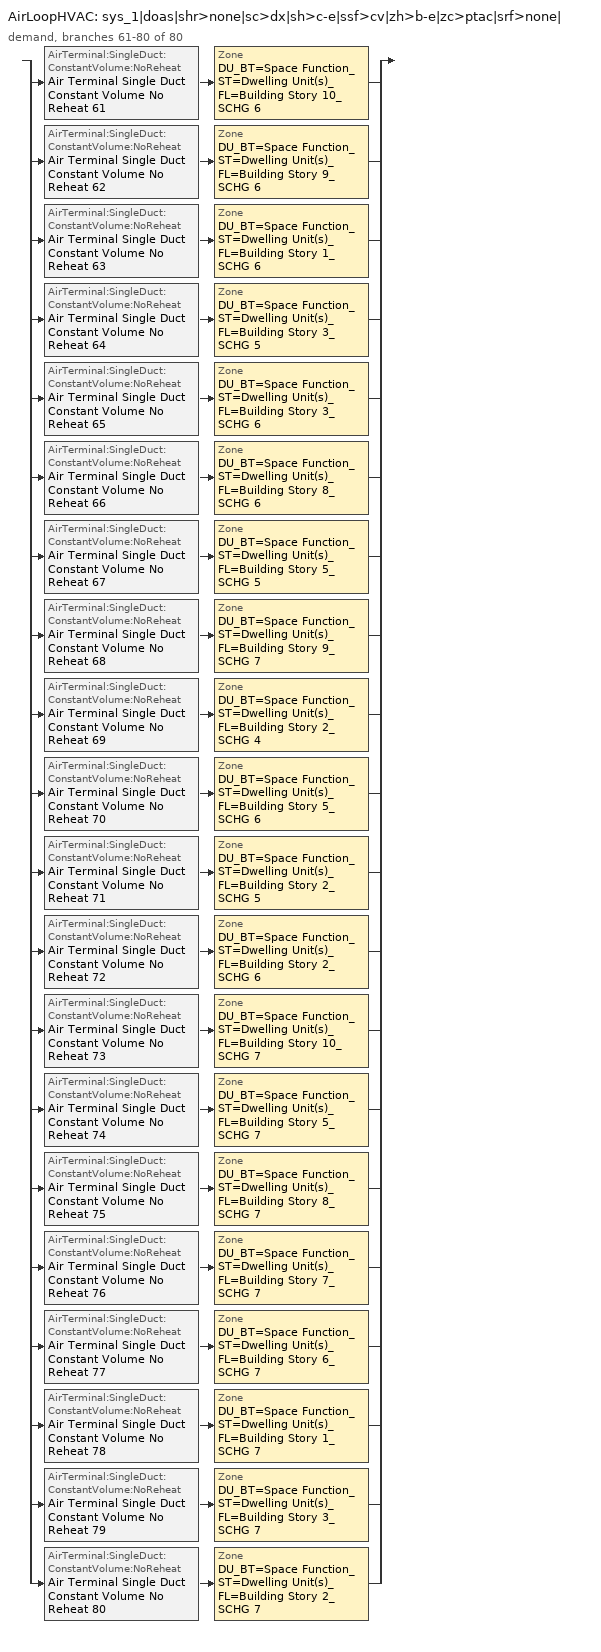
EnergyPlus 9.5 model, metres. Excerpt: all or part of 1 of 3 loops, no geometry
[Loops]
AirLoopHVAC 'sys_1|doas|shr>none|sc>dx|sh>c-e|ssf>cv|zh>b-e|zc>ptac|srf>none|'
 demand, branches 61-80 of 80: split
  | AirTerminal:SingleDuct:ConstantVolume:NoReheat 'Air Terminal Single Duct Constant Volume No Reheat 61' > Zone 'DU_BT=Space Function_ST=Dwelling Unit(s)_FL=Building Story 10_SCHG 6'
  | AirTerminal:SingleDuct:ConstantVolume:NoReheat 'Air Terminal Single Duct Constant Volume No Reheat 62' > Zone 'DU_BT=Space Function_ST=Dwelling Unit(s)_FL=Building Story 9_SCHG 6'
  | AirTerminal:SingleDuct:ConstantVolume:NoReheat 'Air Terminal Single Duct Constant Volume No Reheat 63' > Zone 'DU_BT=Space Function_ST=Dwelling Unit(s)_FL=Building Story 1_SCHG 6'
  | AirTerminal:SingleDuct:ConstantVolume:NoReheat 'Air Terminal Single Duct Constant Volume No Reheat 64' > Zone 'DU_BT=Space Function_ST=Dwelling Unit(s)_FL=Building Story 3_SCHG 5'
  | AirTerminal:SingleDuct:ConstantVolume:NoReheat 'Air Terminal Single Duct Constant Volume No Reheat 65' > Zone 'DU_BT=Space Function_ST=Dwelling Unit(s)_FL=Building Story 3_SCHG 6'
  | AirTerminal:SingleDuct:ConstantVolume:NoReheat 'Air Terminal Single Duct Constant Volume No Reheat 66' > Zone 'DU_BT=Space Function_ST=Dwelling Unit(s)_FL=Building Story 8_SCHG 6'
  | AirTerminal:SingleDuct:ConstantVolume:NoReheat 'Air Terminal Single Duct Constant Volume No Reheat 67' > Zone 'DU_BT=Space Function_ST=Dwelling Unit(s)_FL=Building Story 5_SCHG 5'
  | AirTerminal:SingleDuct:ConstantVolume:NoReheat 'Air Terminal Single Duct Constant Volume No Reheat 68' > Zone 'DU_BT=Space Function_ST=Dwelling Unit(s)_FL=Building Story 9_SCHG 7'
  | AirTerminal:SingleDuct:ConstantVolume:NoReheat 'Air Terminal Single Duct Constant Volume No Reheat 69' > Zone 'DU_BT=Space Function_ST=Dwelling Unit(s)_FL=Building Story 2_SCHG 4'
  | AirTerminal:SingleDuct:ConstantVolume:NoReheat 'Air Terminal Single Duct Constant Volume No Reheat 70' > Zone 'DU_BT=Space Function_ST=Dwelling Unit(s)_FL=Building Story 5_SCHG 6'
  | AirTerminal:SingleDuct:ConstantVolume:NoReheat 'Air Terminal Single Duct Constant Volume No Reheat 71' > Zone 'DU_BT=Space Function_ST=Dwelling Unit(s)_FL=Building Story 2_SCHG 5'
  | AirTerminal:SingleDuct:ConstantVolume:NoReheat 'Air Terminal Single Duct Constant Volume No Reheat 72' > Zone 'DU_BT=Space Function_ST=Dwelling Unit(s)_FL=Building Story 2_SCHG 6'
  | AirTerminal:SingleDuct:ConstantVolume:NoReheat 'Air Terminal Single Duct Constant Volume No Reheat 73' > Zone 'DU_BT=Space Function_ST=Dwelling Unit(s)_FL=Building Story 10_SCHG 7'
  | AirTerminal:SingleDuct:ConstantVolume:NoReheat 'Air Terminal Single Duct Constant Volume No Reheat 74' > Zone 'DU_BT=Space Function_ST=Dwelling Unit(s)_FL=Building Story 5_SCHG 7'
  | AirTerminal:SingleDuct:ConstantVolume:NoReheat 'Air Terminal Single Duct Constant Volume No Reheat 75' > Zone 'DU_BT=Space Function_ST=Dwelling Unit(s)_FL=Building Story 8_SCHG 7'
  | AirTerminal:SingleDuct:ConstantVolume:NoReheat 'Air Terminal Single Duct Constant Volume No Reheat 76' > Zone 'DU_BT=Space Function_ST=Dwelling Unit(s)_FL=Building Story 7_SCHG 7'
  | AirTerminal:SingleDuct:ConstantVolume:NoReheat 'Air Terminal Single Duct Constant Volume No Reheat 77' > Zone 'DU_BT=Space Function_ST=Dwelling Unit(s)_FL=Building Story 6_SCHG 7'
  | AirTerminal:SingleDuct:ConstantVolume:NoReheat 'Air Terminal Single Duct Constant Volume No Reheat 78' > Zone 'DU_BT=Space Function_ST=Dwelling Unit(s)_FL=Building Story 1_SCHG 7'
  | AirTerminal:SingleDuct:ConstantVolume:NoReheat 'Air Terminal Single Duct Constant Volume No Reheat 79' > Zone 'DU_BT=Space Function_ST=Dwelling Unit(s)_FL=Building Story 3_SCHG 7'
  | AirTerminal:SingleDuct:ConstantVolume:NoReheat 'Air Terminal Single Duct Constant Volume No Reheat 80' > Zone 'DU_BT=Space Function_ST=Dwelling Unit(s)_FL=Building Story 2_SCHG 7'
[ZoneControl:Thermostat] Temperature Difference Between Cutout And Setpoint {deltaC}=0
Name | Zone or ZoneList | Control Type Schedule | Control 1
DU_BT=Space Function_ST=Dwelling Unit(s)_FL=Building Story 10_SCHG 6 Thermostat | DU_BT=Space Function_ST=Dwelling Unit(s)_FL=Building Story 10_SCHG 6 | DU_BT=Space Function_ST=Dwelling Unit(s)_FL=Building Story 10_SCHG 6 Thermostat Schedule | Space Function Dwelling Unit(s) Thermostat 219
DU_BT=Space Function_ST=Dwelling Unit(s)_FL=Building Story 10_SCHG 7 Thermostat | DU_BT=Space Function_ST=Dwelling Unit(s)_FL=Building Story 10_SCHG 7 | DU_BT=Space Function_ST=Dwelling Unit(s)_FL=Building Story 10_SCHG 7 Thermostat Schedule | Space Function Dwelling Unit(s) Thermostat 231
DU_BT=Space Function_ST=Dwelling Unit(s)_FL=Building Story 1_SCHG 6 Thermostat | DU_BT=Space Function_ST=Dwelling Unit(s)_FL=Building Story 1_SCHG 6 | DU_BT=Space Function_ST=Dwelling Unit(s)_FL=Building Story 1_SCHG 6 Thermostat Schedule | Space Function Dwelling Unit(s) Thermostat 221
DU_BT=Space Function_ST=Dwelling Unit(s)_FL=Building Story 1_SCHG 7 Thermostat | DU_BT=Space Function_ST=Dwelling Unit(s)_FL=Building Story 1_SCHG 7 | DU_BT=Space Function_ST=Dwelling Unit(s)_FL=Building Story 1_SCHG 7 Thermostat Schedule | Space Function Office - enclosed Thermostat 3
DU_BT=Space Function_ST=Dwelling Unit(s)_FL=Building Story 2_SCHG 4 Thermostat | DU_BT=Space Function_ST=Dwelling Unit(s)_FL=Building Story 2_SCHG 4 | DU_BT=Space Function_ST=Dwelling Unit(s)_FL=Building Story 2_SCHG 4 Thermostat Schedule | Space Function Dwelling Unit(s) Thermostat 227
DU_BT=Space Function_ST=Dwelling Unit(s)_FL=Building Story 2_SCHG 5 Thermostat | DU_BT=Space Function_ST=Dwelling Unit(s)_FL=Building Story 2_SCHG 5 | DU_BT=Space Function_ST=Dwelling Unit(s)_FL=Building Story 2_SCHG 5 Thermostat Schedule | Space Function Dwelling Unit(s) Thermostat 229
DU_BT=Space Function_ST=Dwelling Unit(s)_FL=Building Story 2_SCHG 6 Thermostat | DU_BT=Space Function_ST=Dwelling Unit(s)_FL=Building Story 2_SCHG 6 | DU_BT=Space Function_ST=Dwelling Unit(s)_FL=Building Story 2_SCHG 6 Thermostat Schedule | Space Function Dwelling Unit(s) Thermostat 230
DU_BT=Space Function_ST=Dwelling Unit(s)_FL=Building Story 2_SCHG 7 Thermostat | DU_BT=Space Function_ST=Dwelling Unit(s)_FL=Building Story 2_SCHG 7 | DU_BT=Space Function_ST=Dwelling Unit(s)_FL=Building Story 2_SCHG 7 Thermostat Schedule | Space Function Dwelling Unit(s) Thermostat 237
DU_BT=Space Function_ST=Dwelling Unit(s)_FL=Building Story 3_SCHG 5 Thermostat | DU_BT=Space Function_ST=Dwelling Unit(s)_FL=Building Story 3_SCHG 5 | DU_BT=Space Function_ST=Dwelling Unit(s)_FL=Building Story 3_SCHG 5 Thermostat Schedule | Space Function Dwelling Unit(s) Thermostat 222
DU_BT=Space Function_ST=Dwelling Unit(s)_FL=Building Story 3_SCHG 6 Thermostat | DU_BT=Space Function_ST=Dwelling Unit(s)_FL=Building Story 3_SCHG 6 | DU_BT=Space Function_ST=Dwelling Unit(s)_FL=Building Story 3_SCHG 6 Thermostat Schedule | Space Function Dwelling Unit(s) Thermostat 223
DU_BT=Space Function_ST=Dwelling Unit(s)_FL=Building Story 3_SCHG 7 Thermostat | DU_BT=Space Function_ST=Dwelling Unit(s)_FL=Building Story 3_SCHG 7 | DU_BT=Space Function_ST=Dwelling Unit(s)_FL=Building Story 3_SCHG 7 Thermostat Schedule | Space Function Dwelling Unit(s) Thermostat 236
DU_BT=Space Function_ST=Dwelling Unit(s)_FL=Building Story 5_SCHG 5 Thermostat | DU_BT=Space Function_ST=Dwelling Unit(s)_FL=Building Story 5_SCHG 5 | DU_BT=Space Function_ST=Dwelling Unit(s)_FL=Building Story 5_SCHG 5 Thermostat Schedule | Space Function Dwelling Unit(s) Thermostat 225
DU_BT=Space Function_ST=Dwelling Unit(s)_FL=Building Story 5_SCHG 6 Thermostat | DU_BT=Space Function_ST=Dwelling Unit(s)_FL=Building Story 5_SCHG 6 | DU_BT=Space Function_ST=Dwelling Unit(s)_FL=Building Story 5_SCHG 6 Thermostat Schedule | Space Function Dwelling Unit(s) Thermostat 228
DU_BT=Space Function_ST=Dwelling Unit(s)_FL=Building Story 5_SCHG 7 Thermostat | DU_BT=Space Function_ST=Dwelling Unit(s)_FL=Building Story 5_SCHG 7 | DU_BT=Space Function_ST=Dwelling Unit(s)_FL=Building Story 5_SCHG 7 Thermostat Schedule | Space Function Dwelling Unit(s) Thermostat 232
DU_BT=Space Function_ST=Dwelling Unit(s)_FL=Building Story 6_SCHG 7 Thermostat | DU_BT=Space Function_ST=Dwelling Unit(s)_FL=Building Story 6_SCHG 7 | DU_BT=Space Function_ST=Dwelling Unit(s)_FL=Building Story 6_SCHG 7 Thermostat Schedule | Space Function Dwelling Unit(s) Thermostat 235
DU_BT=Space Function_ST=Dwelling Unit(s)_FL=Building Story 7_SCHG 7 Thermostat | DU_BT=Space Function_ST=Dwelling Unit(s)_FL=Building Story 7_SCHG 7 | DU_BT=Space Function_ST=Dwelling Unit(s)_FL=Building Story 7_SCHG 7 Thermostat Schedule | Space Function Dwelling Unit(s) Thermostat 234
DU_BT=Space Function_ST=Dwelling Unit(s)_FL=Building Story 8_SCHG 6 Thermostat | DU_BT=Space Function_ST=Dwelling Unit(s)_FL=Building Story 8_SCHG 6 | DU_BT=Space Function_ST=Dwelling Unit(s)_FL=Building Story 8_SCHG 6 Thermostat Schedule | Space Function Dwelling Unit(s) Thermostat 224
DU_BT=Space Function_ST=Dwelling Unit(s)_FL=Building Story 8_SCHG 7 Thermostat | DU_BT=Space Function_ST=Dwelling Unit(s)_FL=Building Story 8_SCHG 7 | DU_BT=Space Function_ST=Dwelling Unit(s)_FL=Building Story 8_SCHG 7 Thermostat Schedule | Space Function Dwelling Unit(s) Thermostat 233
DU_BT=Space Function_ST=Dwelling Unit(s)_FL=Building Story 9_SCHG 6 Thermostat | DU_BT=Space Function_ST=Dwelling Unit(s)_FL=Building Story 9_SCHG 6 | DU_BT=Space Function_ST=Dwelling Unit(s)_FL=Building Story 9_SCHG 6 Thermostat Schedule | Space Function Dwelling Unit(s) Thermostat 220
DU_BT=Space Function_ST=Dwelling Unit(s)_FL=Building Story 9_SCHG 7 Thermostat | DU_BT=Space Function_ST=Dwelling Unit(s)_FL=Building Story 9_SCHG 7 | DU_BT=Space Function_ST=Dwelling Unit(s)_FL=Building Story 9_SCHG 7 Thermostat Schedule | Space Function Dwelling Unit(s) Thermostat 226
[ThermostatSetpoint:DualSetpoint] Heating Setpoint Temperature Schedule=NECB-G-Thermostat Setpoint-Heating; Cooling Setpoint Temperature Schedule=NECB-G-Thermostat Setpoint-Cooling
Space Function Dwelling Unit(s) Thermostat 219; Space Function Dwelling Unit(s) Thermostat 231; Space Function Dwelling Unit(s) Thermostat 221; Space Function Office - enclosed Thermostat 3; Space Function Dwelling Unit(s) Thermostat 227; Space Function Dwelling Unit(s) Thermostat 229; Space Function Dwelling Unit(s) Thermostat 230; Space Function Dwelling Unit(s) Thermostat 237; Space Function Dwelling Unit(s) Thermostat 222; Space Function Dwelling Unit(s) Thermostat 223; Space Function Dwelling Unit(s) Thermostat 236; Space Function Dwelling Unit(s) Thermostat 225; Space Function Dwelling Unit(s) Thermostat 228; Space Function Dwelling Unit(s) Thermostat 232; Space Function Dwelling Unit(s) Thermostat 235; Space Function Dwelling Unit(s) Thermostat 234; Space Function Dwelling Unit(s) Thermostat 224; Space Function Dwelling Unit(s) Thermostat 233; Space Function Dwelling Unit(s) Thermostat 220; Space Function Dwelling Unit(s) Thermostat 226
[ZoneHVAC:PackagedTerminalAirConditioner] Availability Schedule=Always On Discrete; Cooling Supply Air Flow Rate {m3/s}=Autosize; Heating Supply Air Flow Rate {m3/s}=Autosize; No Load Supply Air Flow Rate {m3/s}=Autosize; Cooling Outdoor Air Flow Rate {m3/s}=1e-05; Heating Outdoor Air Flow Rate {m3/s}=1e-05; No Load Outdoor Air Flow Rate {m3/s}=1e-05; Fan Placement=DrawThrough
Name | Supply Air Fan | Heating Coil | Cooling Coil
DU_BT=Space Function_ST=Dwelling Unit(s)_FL=Building Story 10_SCHG 6 PTAC | Fan Constant Volume 62 | Coil Heating Electric 62 | Coil Cooling DX Single Speed 61 16kBtu/hr 9.3EER
DU_BT=Space Function_ST=Dwelling Unit(s)_FL=Building Story 10_SCHG 7 PTAC | Fan Constant Volume 74 | Coil Heating Electric 74 | Coil Cooling DX Single Speed 73 28kBtu/hr 9.3EER
DU_BT=Space Function_ST=Dwelling Unit(s)_FL=Building Story 1_SCHG 6 PTAC | Fan Constant Volume 64 | Coil Heating Electric 64 | Coil Cooling DX Single Speed 63 4kBtu/hr 11.0EER
DU_BT=Space Function_ST=Dwelling Unit(s)_FL=Building Story 1_SCHG 7 PTAC | Fan Constant Volume 79 | Coil Heating Electric 79 | Coil Cooling DX Single Speed 78 8kBtu/hr 10.8EER
DU_BT=Space Function_ST=Dwelling Unit(s)_FL=Building Story 2_SCHG 4 PTAC | Fan Constant Volume 70 | Coil Heating Electric 70 | Coil Cooling DX Single Speed 69 13kBtu/hr 9.6EER
DU_BT=Space Function_ST=Dwelling Unit(s)_FL=Building Story 2_SCHG 5 PTAC | Fan Constant Volume 72 | Coil Heating Electric 72 | Coil Cooling DX Single Speed 71 11kBtu/hr 10.2EER
DU_BT=Space Function_ST=Dwelling Unit(s)_FL=Building Story 2_SCHG 6 PTAC | Fan Constant Volume 73 | Coil Heating Electric 73 | Coil Cooling DX Single Speed 72 15kBtu/hr 9.3EER
DU_BT=Space Function_ST=Dwelling Unit(s)_FL=Building Story 2_SCHG 7 PTAC | Fan Constant Volume 81 | Coil Heating Electric 81 | Coil Cooling DX Single Speed 80 6kBtu/hr 11.0EER
DU_BT=Space Function_ST=Dwelling Unit(s)_FL=Building Story 3_SCHG 5 PTAC | Fan Constant Volume 65 | Coil Heating Electric 65 | Coil Cooling DX Single Speed 64 12kBtu/hr 9.9EER
DU_BT=Space Function_ST=Dwelling Unit(s)_FL=Building Story 3_SCHG 6 PTAC | Fan Constant Volume 66 | Coil Heating Electric 66 | Coil Cooling DX Single Speed 65 7kBtu/hr 11.0EER
DU_BT=Space Function_ST=Dwelling Unit(s)_FL=Building Story 3_SCHG 7 PTAC | Fan Constant Volume 80 | Coil Heating Electric 80 | Coil Cooling DX Single Speed 79 16kBtu/hr 9.3EER
DU_BT=Space Function_ST=Dwelling Unit(s)_FL=Building Story 5_SCHG 5 PTAC | Fan Constant Volume 68 | Coil Heating Electric 68 | Coil Cooling DX Single Speed 67 16kBtu/hr 9.3EER
DU_BT=Space Function_ST=Dwelling Unit(s)_FL=Building Story 5_SCHG 6 PTAC | Fan Constant Volume 71 | Coil Heating Electric 71 | Coil Cooling DX Single Speed 70 7kBtu/hr 11.0EER
DU_BT=Space Function_ST=Dwelling Unit(s)_FL=Building Story 5_SCHG 7 PTAC | Fan Constant Volume 75 | Coil Heating Electric 75 | Coil Cooling DX Single Speed 74 12kBtu/hr 9.9EER
DU_BT=Space Function_ST=Dwelling Unit(s)_FL=Building Story 6_SCHG 7 PTAC | Fan Constant Volume 78 | Coil Heating Electric 78 | Coil Cooling DX Single Speed 77 7kBtu/hr 11.0EER
DU_BT=Space Function_ST=Dwelling Unit(s)_FL=Building Story 7_SCHG 7 PTAC | Fan Constant Volume 77 | Coil Heating Electric 77 | Coil Cooling DX Single Speed 76 7kBtu/hr 10.9EER
DU_BT=Space Function_ST=Dwelling Unit(s)_FL=Building Story 8_SCHG 6 PTAC | Fan Constant Volume 67 | Coil Heating Electric 67 | Coil Cooling DX Single Speed 66 15kBtu/hr 9.3EER
DU_BT=Space Function_ST=Dwelling Unit(s)_FL=Building Story 8_SCHG 7 PTAC | Fan Constant Volume 76 | Coil Heating Electric 76 | Coil Cooling DX Single Speed 75 12kBtu/hr 9.9EER
DU_BT=Space Function_ST=Dwelling Unit(s)_FL=Building Story 9_SCHG 6 PTAC | Fan Constant Volume 63 | Coil Heating Electric 63 | Coil Cooling DX Single Speed 62 8kBtu/hr 10.7EER
DU_BT=Space Function_ST=Dwelling Unit(s)_FL=Building Story 9_SCHG 7 PTAC | Fan Constant Volume 69 | Coil Heating Electric 69 | Coil Cooling DX Single Speed 68 16kBtu/hr 9.3EER
[Fan:ConstantVolume] Availability Schedule=Always On Discrete; Fan Total Efficiency=0.39975; Pressure Rise {Pa}=640; Maximum Flow Rate {m3/s}=AutoSize; Motor Efficiency=0.615; Motor In Airstream Fraction=1
Fan Constant Volume 62; Fan Constant Volume 74; Fan Constant Volume 64; Fan Constant Volume 79; Fan Constant Volume 70; Fan Constant Volume 72; Fan Constant Volume 73; Fan Constant Volume 81; Fan Constant Volume 65; Fan Constant Volume 66; Fan Constant Volume 80; Fan Constant Volume 68; Fan Constant Volume 71; Fan Constant Volume 75; Fan Constant Volume 78; Fan Constant Volume 77; Fan Constant Volume 67; Fan Constant Volume 76; Fan Constant Volume 63; Fan Constant Volume 69
[Coil:Heating:Electric] Availability Schedule=ON_OFF_ALWAYS_OFF; Efficiency=1; Nominal Capacity {W}=Autosize
Coil Heating Electric 62; Coil Heating Electric 74; Coil Heating Electric 64; Coil Heating Electric 79; Coil Heating Electric 70; Coil Heating Electric 72; Coil Heating Electric 73; Coil Heating Electric 81; Coil Heating Electric 65; Coil Heating Electric 66; Coil Heating Electric 80; Coil Heating Electric 68; Coil Heating Electric 71; Coil Heating Electric 75; Coil Heating Electric 78; Coil Heating Electric 77; Coil Heating Electric 67; Coil Heating Electric 76; Coil Heating Electric 63; Coil Heating Electric 69
[Coil:Cooling:DX:SingleSpeed] Availability Schedule=Always On Discrete; Gross Rated Total Cooling Capacity {W}=Autosize; Gross Rated Sensible Heat Ratio=Autosize; Rated Air Flow Rate {m3/s}=Autosize; Rated Evaporator Fan Power Per Volume Flow Rate {W/(m3/s)}=773.3; Total Cooling Capacity Function of Temperature Curve=DXCOOL-NECB2011-REF-CAPFT; Total Cooling Capacity Function of Flow Fraction Curve=DXCOOL-NECB2011-REF-CAPFFLOW; Energy Input Ratio Function of Temperature Curve=DXCOOL-NECB2011-REF-COOLEIRFT; Energy Input Ratio Function of Flow Fraction Curve=DXCOOL-NECB2011-REF-COOLEIRFFLOW; Part Load Fraction Correlation Curve=DXCOOL-NECB2011-REF-COOLPLFFPLR; Minimum Outdoor Dry-Bulb Temperature for Compressor Operation {C}=-25; Condenser Type=AirCooled; Evaporative Condenser Effectiveness=0; Evaporative Condenser Air Flow Rate {m3/s}=Autosize; Evaporative Condenser Pump Rated Power Consumption {W}=Autosize; Crankcase Heater Capacity {W}=0; Maximum Outdoor Dry-Bulb Temperature for Crankcase Heater Operation {C}=0; Basin Heater Capacity {W/K}=0; Basin Heater Setpoint Temperature {C}=10
Name | Gross Rated Cooling COP {W/W}
Coil Cooling DX Single Speed 61 16kBtu/hr 9.3EER; Coil Cooling DX Single Speed 73 28kBtu/hr 9.3EER; Coil Cooling DX Single Speed 79 16kBtu/hr 9.3EER; Coil Cooling DX Single Speed 67 16kBtu/hr 9.3EER; Coil Cooling DX Single Speed 68 16kBtu/hr 9.3EER | 3.23448
Coil Cooling DX Single Speed 63 4kBtu/hr 11.0EER; Coil Cooling DX Single Speed 80 6kBtu/hr 11.0EER; Coil Cooling DX Single Speed 65 7kBtu/hr 11.0EER | 3.80183
Coil Cooling DX Single Speed 78 8kBtu/hr 10.8EER | 3.72689
Coil Cooling DX Single Speed 69 13kBtu/hr 9.6EER | 3.34755
Coil Cooling DX Single Speed 71 11kBtu/hr 10.2EER | 3.52461
Coil Cooling DX Single Speed 72 15kBtu/hr 9.3EER | 3.24383
Coil Cooling DX Single Speed 64 12kBtu/hr 9.9EER | 3.43567
Coil Cooling DX Single Speed 70 7kBtu/hr 11.0EER | 3.7966
Coil Cooling DX Single Speed 74 12kBtu/hr 9.9EER | 3.43596
Coil Cooling DX Single Speed 77 7kBtu/hr 11.0EER | 3.78273
Coil Cooling DX Single Speed 76 7kBtu/hr 10.9EER | 3.78184
Coil Cooling DX Single Speed 66 15kBtu/hr 9.3EER | 3.24719
Coil Cooling DX Single Speed 75 12kBtu/hr 9.9EER | 3.43895
Coil Cooling DX Single Speed 62 8kBtu/hr 10.7EER | 3.70957
[ZoneHVAC:Baseboard:Convective:Electric] Availability Schedule=Always On Discrete; Heating Design Capacity {W}=Autosize; Efficiency=1
Zone HVAC Baseboard Convective Electric 61; Zone HVAC Baseboard Convective Electric 73; Zone HVAC Baseboard Convective Electric 63; Zone HVAC Baseboard Convective Electric 78; Zone HVAC Baseboard Convective Electric 69; Zone HVAC Baseboard Convective Electric 71; Zone HVAC Baseboard Convective Electric 72; Zone HVAC Baseboard Convective Electric 80; Zone HVAC Baseboard Convective Electric 64; Zone HVAC Baseboard Convective Electric 65; Zone HVAC Baseboard Convective Electric 79; Zone HVAC Baseboard Convective Electric 67; Zone HVAC Baseboard Convective Electric 70; Zone HVAC Baseboard Convective Electric 74; Zone HVAC Baseboard Convective Electric 77; Zone HVAC Baseboard Convective Electric 76; Zone HVAC Baseboard Convective Electric 66; Zone HVAC Baseboard Convective Electric 75; Zone HVAC Baseboard Convective Electric 62; Zone HVAC Baseboard Convective Electric 68
[AirTerminal:SingleDuct:ConstantVolume:NoReheat] Availability Schedule=Always On Discrete; Maximum Air Flow Rate {m3/s}=AutoSize
Air Terminal Single Duct Constant Volume No Reheat 61; Air Terminal Single Duct Constant Volume No Reheat 73; Air Terminal Single Duct Constant Volume No Reheat 63; Air Terminal Single Duct Constant Volume No Reheat 78; Air Terminal Single Duct Constant Volume No Reheat 69; Air Terminal Single Duct Constant Volume No Reheat 71; Air Terminal Single Duct Constant Volume No Reheat 72; Air Terminal Single Duct Constant Volume No Reheat 80; Air Terminal Single Duct Constant Volume No Reheat 64; Air Terminal Single Duct Constant Volume No Reheat 65; Air Terminal Single Duct Constant Volume No Reheat 79; Air Terminal Single Duct Constant Volume No Reheat 67; Air Terminal Single Duct Constant Volume No Reheat 70; Air Terminal Single Duct Constant Volume No Reheat 74; Air Terminal Single Duct Constant Volume No Reheat 77; Air Terminal Single Duct Constant Volume No Reheat 76; Air Terminal Single Duct Constant Volume No Reheat 66; Air Terminal Single Duct Constant Volume No Reheat 75; Air Terminal Single Duct Constant Volume No Reheat 62; Air Terminal Single Duct Constant Volume No Reheat 68
[Zone equipment]
DU_BT=Space Function_ST=Dwelling Unit(s)_FL=Building Story 10_SCHG 6: DU_BT=Space Function_ST=Dwelling Unit(s)_FL=Building Story 10_SCHG 6 PTAC, Zone HVAC Baseboard Convective Electric 61, Air Terminal Single Duct Constant Volume No Reheat 61
DU_BT=Space Function_ST=Dwelling Unit(s)_FL=Building Story 10_SCHG 7: DU_BT=Space Function_ST=Dwelling Unit(s)_FL=Building Story 10_SCHG 7 PTAC, Zone HVAC Baseboard Convective Electric 73, Air Terminal Single Duct Constant Volume No Reheat 73
DU_BT=Space Function_ST=Dwelling Unit(s)_FL=Building Story 1_SCHG 6: DU_BT=Space Function_ST=Dwelling Unit(s)_FL=Building Story 1_SCHG 6 PTAC, Zone HVAC Baseboard Convective Electric 63, Air Terminal Single Duct Constant Volume No Reheat 63
DU_BT=Space Function_ST=Dwelling Unit(s)_FL=Building Story 1_SCHG 7: DU_BT=Space Function_ST=Dwelling Unit(s)_FL=Building Story 1_SCHG 7 PTAC, Zone HVAC Baseboard Convective Electric 78, Air Terminal Single Duct Constant Volume No Reheat 78
DU_BT=Space Function_ST=Dwelling Unit(s)_FL=Building Story 2_SCHG 4: DU_BT=Space Function_ST=Dwelling Unit(s)_FL=Building Story 2_SCHG 4 PTAC, Zone HVAC Baseboard Convective Electric 69, Air Terminal Single Duct Constant Volume No Reheat 69
DU_BT=Space Function_ST=Dwelling Unit(s)_FL=Building Story 2_SCHG 5: DU_BT=Space Function_ST=Dwelling Unit(s)_FL=Building Story 2_SCHG 5 PTAC, Zone HVAC Baseboard Convective Electric 71, Air Terminal Single Duct Constant Volume No Reheat 71
DU_BT=Space Function_ST=Dwelling Unit(s)_FL=Building Story 2_SCHG 6: DU_BT=Space Function_ST=Dwelling Unit(s)_FL=Building Story 2_SCHG 6 PTAC, Zone HVAC Baseboard Convective Electric 72, Air Terminal Single Duct Constant Volume No Reheat 72
DU_BT=Space Function_ST=Dwelling Unit(s)_FL=Building Story 2_SCHG 7: DU_BT=Space Function_ST=Dwelling Unit(s)_FL=Building Story 2_SCHG 7 PTAC, Zone HVAC Baseboard Convective Electric 80, Air Terminal Single Duct Constant Volume No Reheat 80
DU_BT=Space Function_ST=Dwelling Unit(s)_FL=Building Story 3_SCHG 5: DU_BT=Space Function_ST=Dwelling Unit(s)_FL=Building Story 3_SCHG 5 PTAC, Zone HVAC Baseboard Convective Electric 64, Air Terminal Single Duct Constant Volume No Reheat 64
DU_BT=Space Function_ST=Dwelling Unit(s)_FL=Building Story 3_SCHG 6: DU_BT=Space Function_ST=Dwelling Unit(s)_FL=Building Story 3_SCHG 6 PTAC, Zone HVAC Baseboard Convective Electric 65, Air Terminal Single Duct Constant Volume No Reheat 65
DU_BT=Space Function_ST=Dwelling Unit(s)_FL=Building Story 3_SCHG 7: DU_BT=Space Function_ST=Dwelling Unit(s)_FL=Building Story 3_SCHG 7 PTAC, Zone HVAC Baseboard Convective Electric 79, Air Terminal Single Duct Constant Volume No Reheat 79
DU_BT=Space Function_ST=Dwelling Unit(s)_FL=Building Story 5_SCHG 5: DU_BT=Space Function_ST=Dwelling Unit(s)_FL=Building Story 5_SCHG 5 PTAC, Zone HVAC Baseboard Convective Electric 67, Air Terminal Single Duct Constant Volume No Reheat 67
DU_BT=Space Function_ST=Dwelling Unit(s)_FL=Building Story 5_SCHG 6: DU_BT=Space Function_ST=Dwelling Unit(s)_FL=Building Story 5_SCHG 6 PTAC, Zone HVAC Baseboard Convective Electric 70, Air Terminal Single Duct Constant Volume No Reheat 70
DU_BT=Space Function_ST=Dwelling Unit(s)_FL=Building Story 5_SCHG 7: DU_BT=Space Function_ST=Dwelling Unit(s)_FL=Building Story 5_SCHG 7 PTAC, Zone HVAC Baseboard Convective Electric 74, Air Terminal Single Duct Constant Volume No Reheat 74
DU_BT=Space Function_ST=Dwelling Unit(s)_FL=Building Story 6_SCHG 7: DU_BT=Space Function_ST=Dwelling Unit(s)_FL=Building Story 6_SCHG 7 PTAC, Zone HVAC Baseboard Convective Electric 77, Air Terminal Single Duct Constant Volume No Reheat 77
DU_BT=Space Function_ST=Dwelling Unit(s)_FL=Building Story 7_SCHG 7: DU_BT=Space Function_ST=Dwelling Unit(s)_FL=Building Story 7_SCHG 7 PTAC, Zone HVAC Baseboard Convective Electric 76, Air Terminal Single Duct Constant Volume No Reheat 76
DU_BT=Space Function_ST=Dwelling Unit(s)_FL=Building Story 8_SCHG 6: DU_BT=Space Function_ST=Dwelling Unit(s)_FL=Building Story 8_SCHG 6 PTAC, Zone HVAC Baseboard Convective Electric 66, Air Terminal Single Duct Constant Volume No Reheat 66
DU_BT=Space Function_ST=Dwelling Unit(s)_FL=Building Story 8_SCHG 7: DU_BT=Space Function_ST=Dwelling Unit(s)_FL=Building Story 8_SCHG 7 PTAC, Zone HVAC Baseboard Convective Electric 75, Air Terminal Single Duct Constant Volume No Reheat 75
DU_BT=Space Function_ST=Dwelling Unit(s)_FL=Building Story 9_SCHG 6: DU_BT=Space Function_ST=Dwelling Unit(s)_FL=Building Story 9_SCHG 6 PTAC, Zone HVAC Baseboard Convective Electric 62, Air Terminal Single Duct Constant Volume No Reheat 62
DU_BT=Space Function_ST=Dwelling Unit(s)_FL=Building Story 9_SCHG 7: DU_BT=Space Function_ST=Dwelling Unit(s)_FL=Building Story 9_SCHG 7 PTAC, Zone HVAC Baseboard Convective Electric 68, Air Terminal Single Duct Constant Volume No Reheat 68
[Sizing:Zone] Zone Cooling Design Supply Air Temperature Input Method=TemperatureDifference; Zone Cooling Design Supply Air Temperature {C}=14; Zone Cooling Design Supply Air Temperature Difference {deltaC}=11; Zone Heating Design Supply Air Temperature Input Method=TemperatureDifference; Zone Heating Design Supply Air Temperature {C}=40; Zone Heating Design Supply Air Temperature Difference {deltaC}=21; Zone Cooling Design Supply Air Humidity Ratio {kgWater/kgDryAir}=0.0085; Zone Heating Design Supply Air Humidity Ratio {kgWater/kgDryAir}=0.008; Zone Heating Sizing Factor=1.3; Zone Cooling Sizing Factor=1.1; Cooling Design Air Flow Method=DesignDay; Cooling Design Air Flow Rate {m3/s}=0; Cooling Minimum Air Flow per Zone Floor Area {m3/s-m2}=0.000762; Cooling Minimum Air Flow {m3/s}=0; Cooling Minimum Air Flow Fraction=0; Heating Design Air Flow Method=DesignDay; Heating Design Air Flow Rate {m3/s}=0; Heating Maximum Air Flow per Zone Floor Area {m3/s-m2}=0.002032; Heating Maximum Air Flow {m3/s}=0.141576; Heating Maximum Air Flow Fraction=0.3; Account for Dedicated Outdoor Air System=No
Name | Design Specification Outdoor Air Object
DU_BT=Space Function_ST=Dwelling Unit(s)_FL=Building Story 10_SCHG 6; DU_BT=Space Function_ST=Dwelling Unit(s)_FL=Building Story 10_SCHG 7; DU_BT=Space Function_ST=Dwelling Unit(s)_FL=Building Story 1_SCHG 6; DU_BT=Space Function_ST=Dwelling Unit(s)_FL=Building Story 2_SCHG 4; DU_BT=Space Function_ST=Dwelling Unit(s)_FL=Building Story 2_SCHG 5; DU_BT=Space Function_ST=Dwelling Unit(s)_FL=Building Story 2_SCHG 6; DU_BT=Space Function_ST=Dwelling Unit(s)_FL=Building Story 2_SCHG 7; DU_BT=Space Function_ST=Dwelling Unit(s)_FL=Building Story 3_SCHG 5; DU_BT=Space Function_ST=Dwelling Unit(s)_FL=Building Story 3_SCHG 6; DU_BT=Space Function_ST=Dwelling Unit(s)_FL=Building Story 3_SCHG 7; DU_BT=Space Function_ST=Dwelling Unit(s)_FL=Building Story 5_SCHG 5; DU_BT=Space Function_ST=Dwelling Unit(s)_FL=Building Story 5_SCHG 6; DU_BT=Space Function_ST=Dwelling Unit(s)_FL=Building Story 5_SCHG 7; DU_BT=Space Function_ST=Dwelling Unit(s)_FL=Building Story 6_SCHG 7; DU_BT=Space Function_ST=Dwelling Unit(s)_FL=Building Story 7_SCHG 7; DU_BT=Space Function_ST=Dwelling Unit(s)_FL=Building Story 8_SCHG 6; DU_BT=Space Function_ST=Dwelling Unit(s)_FL=Building Story 8_SCHG 7; DU_BT=Space Function_ST=Dwelling Unit(s)_FL=Building Story 9_SCHG 6; DU_BT=Space Function_ST=Dwelling Unit(s)_FL=Building Story 9_SCHG 7 | Space Function Dwelling Unit(s) Ventilation
DU_BT=Space Function_ST=Dwelling Unit(s)_FL=Building Story 1_SCHG 7 | Space Function Office - enclosed Ventilation
[DesignSpecification:OutdoorAir] Outdoor Air Method=Sum; Outdoor Air Flow per Person {m3/s-person}=0; Outdoor Air Flow per Zone Floor Area {m3/s-m2}=0.0003048; Outdoor Air Flow per Zone {m3/s}=0; Outdoor Air Flow Air Changes per Hour {1/hr}=0
Space Function Dwelling Unit(s) Ventilation; Space Function Office - enclosed Ventilation
[Schedule:Compact]
DU_BT=Space Function_ST=Dwelling Unit(s)_FL=Building Story 10_SCHG 6 Thermostat Schedule; DU_BT=Space Function_ST=Dwelling Unit(s)_FL=Building Story 10_SCHG 7 Thermostat Schedule; DU_BT=Space Function_ST=Dwelling Unit(s)_FL=Building Story 1_SCHG 6 Thermostat Schedule; DU_BT=Space Function_ST=Dwelling Unit(s)_FL=Building Story 1_SCHG 7 Thermostat Schedule; DU_BT=Space Function_ST=Dwelling Unit(s)_FL=Building Story 2_SCHG 4 Thermostat Schedule; DU_BT=Space Function_ST=Dwelling Unit(s)_FL=Building Story 2_SCHG 5 Thermostat Schedule; DU_BT=Space Function_ST=Dwelling Unit(s)_FL=Building Story 2_SCHG 6 Thermostat Schedule; DU_BT=Space Function_ST=Dwelling Unit(s)_FL=Building Story 2_SCHG 7 Thermostat Schedule; DU_BT=Space Function_ST=Dwelling Unit(s)_FL=Building Story 3_SCHG 5 Thermostat Schedule; DU_BT=Space Function_ST=Dwelling Unit(s)_FL=Building Story 3_SCHG 6 Thermostat Schedule; DU_BT=Space Function_ST=Dwelling Unit(s)_FL=Building Story 3_SCHG 7 Thermostat Schedule; DU_BT=Space Function_ST=Dwelling Unit(s)_FL=Building Story 5_SCHG 5 Thermostat Schedule; DU_BT=Space Function_ST=Dwelling Unit(s)_FL=Building Story 5_SCHG 6 Thermostat Schedule; DU_BT=Space Function_ST=Dwelling Unit(s)_FL=Building Story 5_SCHG 7 Thermostat Schedule; DU_BT=Space Function_ST=Dwelling Unit(s)_FL=Building Story 6_SCHG 7 Thermostat Schedule; DU_BT=Space Function_ST=Dwelling Unit(s)_FL=Building Story 7_SCHG 7 Thermostat Schedule; DU_BT=Space Function_ST=Dwelling Unit(s)_FL=Building Story 8_SCHG 6 Thermostat Schedule; DU_BT=Space Function_ST=Dwelling Unit(s)_FL=Building Story 8_SCHG 7 Thermostat Schedule; DU_BT=Space Function_ST=Dwelling Unit(s)_FL=Building Story 9_SCHG 6 Thermostat Schedule; DU_BT=Space Function_ST=Dwelling Unit(s)_FL=Building Story 9_SCHG 7 Thermostat Schedule: Through: 12/31, For: AllDays, Until: 24:00, 4
[Schedule:Day:Interval]
NECB-G-Thermostat Setpoint-Heating Sun|Hol Day; NECB-G-Thermostat Setpoint-Heating Default|Wkdy Day; NECB-G-Thermostat Setpoint-Heating Sat Day; NECB-G-Thermostat Setpoint-Heating Default: No, 01:00, 22, 07:00, 18, 08:00, 20, 24:00, 22
NECB-G-Thermostat Setpoint-Cooling Sun|Hol Day; NECB-G-Thermostat Setpoint-Cooling Default|Wkdy Day; NECB-G-Thermostat Setpoint-Cooling Sat Day; NECB-G-Thermostat Setpoint-Cooling Default: No, 24:00, 24
sunON_OFF_ALWAYS_OFF 1; wkdON_OFF_ALWAYS_OFF 1; satON_OFF_ALWAYS_OFF 1; Schedule Day 3: No, 01:00, 0, 02:00, 0, 03:00, 0, 04:00, 0, 05:00, 0, 06:00, 0, 07:00, 0, 08:00, 0, 09:00, 0, 10:00, 0, 11:00, 0, 12:00, 0, 13:00, 0, 14:00, 0, 15:00, 0, 16:00, 0, 17:00, 0, 18:00, 0, 19:00, 0, 20:00, 0, 21:00, 0, 22:00, 0, 23:00, 0, 24:00, 0
[Schedule:Week:Daily]
NECB-G-Thermostat Setpoint-Heating Week Rule - Jan1-Dec31: NECB-G-Thermostat Setpoint-Heating Sun|Hol Day, NECB-G-Thermostat Setpoint-Heating Default|Wkdy Day, NECB-G-Thermostat Setpoint-Heating Default|Wkdy Day, NECB-G-Thermostat Setpoint-Heating Default|Wkdy Day, NECB-G-Thermostat Setpoint-Heating Default|Wkdy Day, NECB-G-Thermostat Setpoint-Heating Default|Wkdy Day, NECB-G-Thermostat Setpoint-Heating Sat Day, NECB-G-Thermostat Setpoint-Heating Default, NECB-G-Thermostat Setpoint-Heating Default, NECB-G-Thermostat Setpoint-Heating Default, NECB-G-Thermostat Setpoint-Heating Default, NECB-G-Thermostat Setpoint-Heating Default
NECB-G-Thermostat Setpoint-Cooling Week Rule - Jan1-Dec31: NECB-G-Thermostat Setpoint-Cooling Sun|Hol Day, NECB-G-Thermostat Setpoint-Cooling Default|Wkdy Day, NECB-G-Thermostat Setpoint-Cooling Default|Wkdy Day, NECB-G-Thermostat Setpoint-Cooling Default|Wkdy Day, NECB-G-Thermostat Setpoint-Cooling Default|Wkdy Day, NECB-G-Thermostat Setpoint-Cooling Default|Wkdy Day, NECB-G-Thermostat Setpoint-Cooling Sat Day, NECB-G-Thermostat Setpoint-Cooling Default, NECB-G-Thermostat Setpoint-Cooling Default, NECB-G-Thermostat Setpoint-Cooling Default, NECB-G-Thermostat Setpoint-Cooling Default, NECB-G-Thermostat Setpoint-Cooling Default
ON_OFF_ALWAYS_OFF Week Rule - Jan1-Dec31: sunON_OFF_ALWAYS_OFF 1, wkdON_OFF_ALWAYS_OFF 1, wkdON_OFF_ALWAYS_OFF 1, wkdON_OFF_ALWAYS_OFF 1, wkdON_OFF_ALWAYS_OFF 1, wkdON_OFF_ALWAYS_OFF 1, satON_OFF_ALWAYS_OFF 1, Schedule Day 3, Schedule Day 3, Schedule Day 3, Schedule Day 3, Schedule Day 3
[Schedule:Year]
NECB-G-Thermostat Setpoint-Heating: NECB-G-Thermostat Setpoint-Heating Week Rule - Jan1-Dec31, 1, 1, 12, 31
NECB-G-Thermostat Setpoint-Cooling: NECB-G-Thermostat Setpoint-Cooling Week Rule - Jan1-Dec31, 1, 1, 12, 31
ON_OFF_ALWAYS_OFF: ON_OFF_ALWAYS_OFF Week Rule - Jan1-Dec31, 1, 1, 12, 31
[Schedule:Constant]
Always On Discrete: Hourly Value=1
[Curve:Biquadratic] Minimum Value of x {BasedOnField A2}=13; Maximum Value of x {BasedOnField A2}=24; Minimum Value of y {BasedOnField A3}=24; Maximum Value of y {BasedOnField A3}=46
Name | Coefficient1 Constant | Coefficient2 x | Coefficient3 x**2 | Coefficient4 y | Coefficient5 y**2 | Coefficient6 x*y
DXCOOL-NECB2011-REF-CAPFT | 0.867905 | 0.0142459 | 0.00055436 | -0.0075575 | 3.3e-05 | -0.0001918
DXCOOL-NECB2011-REF-COOLEIRFT | 0.114171 | 0.0281822 | -0.0004199 | 0.0214108 | 0.000161028 | -0.000679104
[Curve:Quadratic] Minimum Value of x {BasedOnField A2}=0.5; Maximum Value of x {BasedOnField A2}=1.5
Name | Coefficient1 Constant | Coefficient2 x | Coefficient3 x**2
DXCOOL-NECB2011-REF-CAPFFLOW | 0.8 | 0.2 | 0
DXCOOL-NECB2011-REF-COOLEIRFFLOW | 1.1552 | -0.1808 | 0.0256
[Curve:Cubic]
DXCOOL-NECB2011-REF-COOLPLFFPLR: Coefficient1 Constant=0.0277; Coefficient2 x=4.9151; Coefficient3 x**2=-8.184; Coefficient4 x**3=4.2702; Minimum Value of x {BasedOnField A2}=0.7; Maximum Value of x {BasedOnField A2}=1
